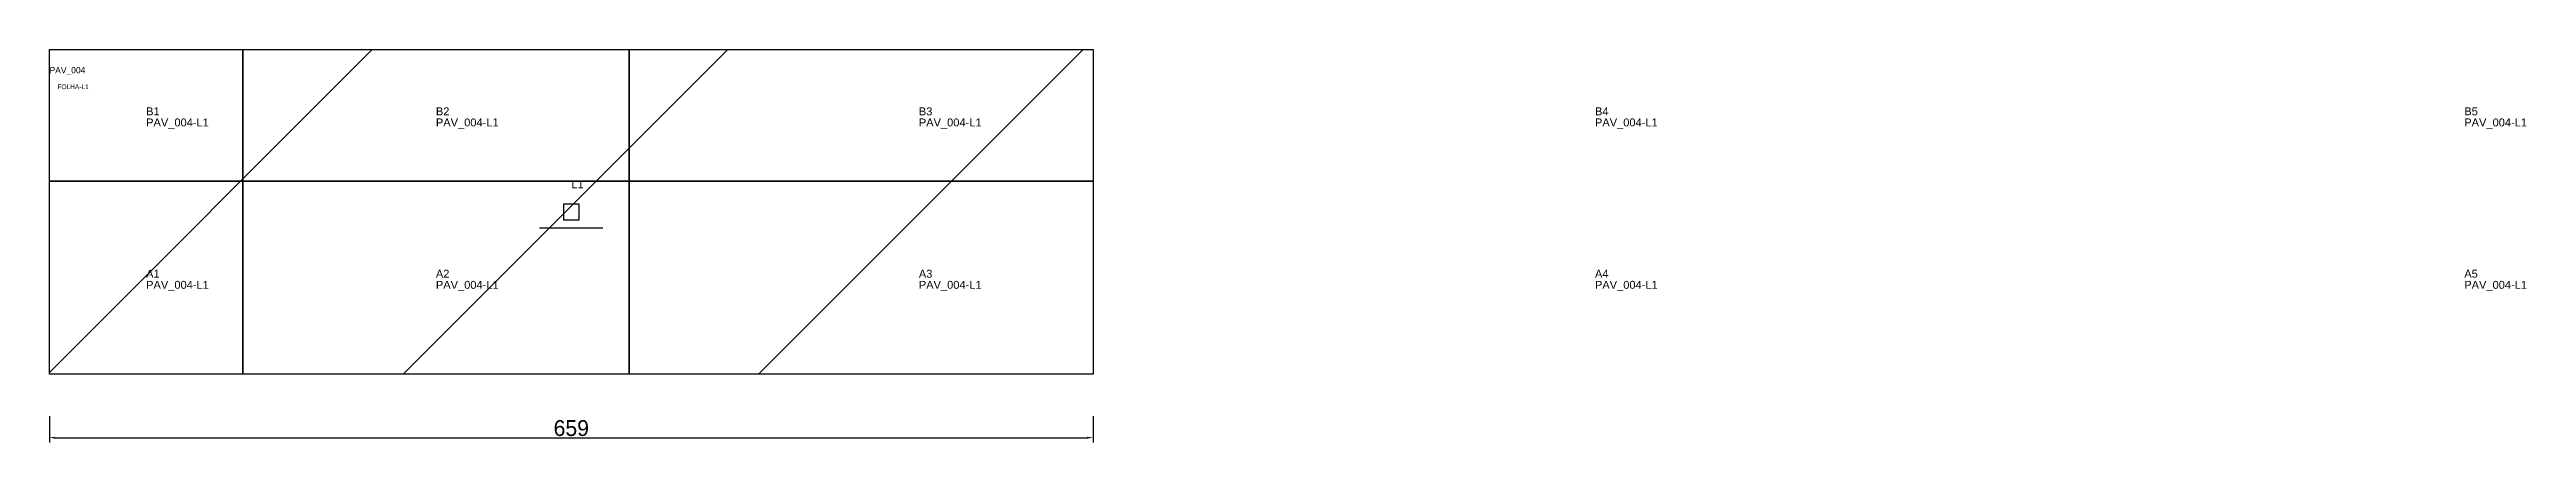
# Model space of a CAD drawing. Header units: metres. Extents: x 222 to 1786, y -46 to 202.
import ezdxf

# ---------------------------------------------------------------- set-up
doc = ezdxf.new("R2010")
doc.units = ezdxf.units.M
for name, color, linetype in [('3', 3, 'CONTINUOUS'), ('AUX00', 7, 'CONTINUOUS'), ('COTA', 241, 'CONTINUOUS'), ('FOLHA', 255, 'CONTINUOUS'), ('Hachura', 251, 'CONTINUOUS'), ('NOMENCLATURA', 7, 'CONTINUOUS'), ('Nível', 160, 'CONTINUOUS'), ('Painéis', 200, 'CONTINUOUS'), ('Pilares', 5, 'CONTINUOUS'), ('SARR_2.2x7', 40, 'CONTINUOUS')]:
    doc.layers.add(name, color=color, linetype=linetype)
doc.styles.add('ARIAL', font='Arial.ttf')
doc.styles.add('STR_STANDARD', font='arial.ttf')
doc.dimstyles.new('EZ DXF', dxfattribs={"dimtxt": 10, "dimasz": 3.5, "dimexe": 3, "dimexo": 1.5, "dimgap": 1, "dimtad": 1, "dimdec": 1, "dimdsep": 46, "dimcen": 2.5, "dimazin": 3, "dimtfac": 1, "dimtmove": 0, "dimatfit": 3})

msp = doc.modelspace()

# ---------------------------------------------------------------- hatches: boundary and pattern name
at = {"layer": 'Hachura'}
h = msp.add_hatch(dxfattribs=at)
h.set_pattern_fill('ANSI31', scale=50)
h.paths.add_polyline_path([(222.2, 201.5), (881.2, 201.5), (881.2, -3.5), (222.2, -3.5)])
h = msp.add_hatch(dxfattribs=at)
h.set_pattern_fill('ANSI31', scale=50)
h.paths.add_polyline_path([(222.2, 201.5), (881.2, 201.5), (881.2, -3.5), (222.2, -3.5)])

# ---------------------------------------------------------------- linework, layer by layer
at = {"layer": '3'}
for points in [[(344.2, -3.5), (344.2, 201.5)], [(344.2, -3.5), (344.2, 201.5)], [(588.2, -3.5), (588.2, 201.5)], [(588.2, -3.5), (588.2, 201.5)], [(222.2, 118.5), (881.2, 118.5)], [(222.2, 118.5), (881.2, 118.5)]]:
    msp.add_lwpolyline(points, close=True, dxfattribs=at)
at = {"layer": 'Painéis', "color": 200}
for p, q in [((222.2, 201.5), (881.2, 201.5)), ((222.2, -3.5), (222.2, 201.5)), ((222.2, 201.5), (881.2, 201.5)), ((222.2, -3.5), (222.2, 201.5)), ((881.2, 201.5), (881.2, -3.5)), ((881.2, 201.5), (881.2, -3.5)), ((881.2, -3.5), (222.2, -3.5)), ((881.2, -3.5), (222.2, -3.5))]:
    msp.add_line(p, q, dxfattribs=at)
at = {"layer": 'Pilares'}
msp.add_lwpolyline([(546.7, 94), (556.7, 94), (556.7, 104), (546.7, 104)], close=True, dxfattribs=at)
msp.add_lwpolyline([(546.7, 94), (556.7, 94), (556.7, 104), (546.7, 104)], close=True, dxfattribs=at)
at = {"layer": 'SARR_2.2x7'}
msp.add_line((531.7, 89), (571.7, 89), dxfattribs=at)
msp.add_line((531.7, 89), (571.7, 89), dxfattribs=at)

# ---------------------------------------------------------------- texts
at = {"layer": '3', "style": 'STR_STANDARD'}
for s, p in [('B1', (283.2, 160)), ('B1', (283.2, 160)), ('B2', (466.2, 160)), ('B2', (466.2, 160)), ('B3', (771.2, 160)), ('B3', (771.2, 160)), ('B4', (1198.2, 160)), ('B4', (1198.2, 160)), ('B5', (1747.2, 160)), ('B5', (1747.2, 160)), ('A2', (466.2, 57.5)), ('A2', (466.2, 57.5)), ('A3', (771.2, 57.5)), ('A3', (771.2, 57.5)), ('A1', (283.2, 57.5)), ('A1', (283.2, 57.5)), ('A4', (1198.2, 57.5)), ('A4', (1198.2, 57.5)), ('A5', (1747.2, 57.5)), ('A5', (1747.2, 57.5))]:
    msp.add_text(s, height=5, dxfattribs=at).set_placement(p)
at = {"layer": 'AUX00', "style": 'STR_STANDARD'}
for p in [(283.2, 153), (283.2, 153), (466.2, 153), (466.2, 153), (771.2, 153), (771.2, 153), (1198.2, 153), (1198.2, 153), (1747.2, 153), (1747.2, 153), (283.2, 50.5), (283.2, 50.5), (466.2, 50.5), (466.2, 50.5), (771.2, 50.5), (771.2, 50.5), (1198.2, 50.5), (1198.2, 50.5), (1747.2, 50.5), (1747.2, 50.5)]:
    msp.add_text('PAV_004-L1', height=5, dxfattribs=at).set_placement(p)
at = {"layer": 'FOLHA'}
msp.add_text('FOLHA-L1', height=3, dxfattribs=at).set_placement((227.2, 176.5))
msp.add_text('FOLHA-L1', height=3, dxfattribs=at).set_placement((227.2, 176.5))
at = {"layer": 'NOMENCLATURA', "insert": (551.7, 119), "char_height": 5, "attachment_point": 1, "style": 'ARIAL'}
msp.add_mtext('L1', dxfattribs=at)
msp.add_mtext('L1', dxfattribs=at)
at = {"layer": 'Nível'}
msp.add_text('PAV_004', height=4, dxfattribs=at).set_placement((222.2, 186.5))
msp.add_text('PAV_004', height=4, dxfattribs=at).set_placement((222.2, 186.5))

# ---------------------------------------------------------------- dimensions: what is measured, and where the dimension line sits
at = {"layer": 'COTA'}
msp.add_linear_dim(base=(222.2, -43.5), p1=(222.2, -28.5), p2=(881.2, -28.5), dimstyle='EZ DXF', dxfattribs=at).render()
msp.add_linear_dim(base=(222.2, -43.5), p1=(222.2, -28.5), p2=(881.2, -28.5), dimstyle='EZ DXF', dxfattribs=at).render()

doc.saveas('drawing.dxf')
